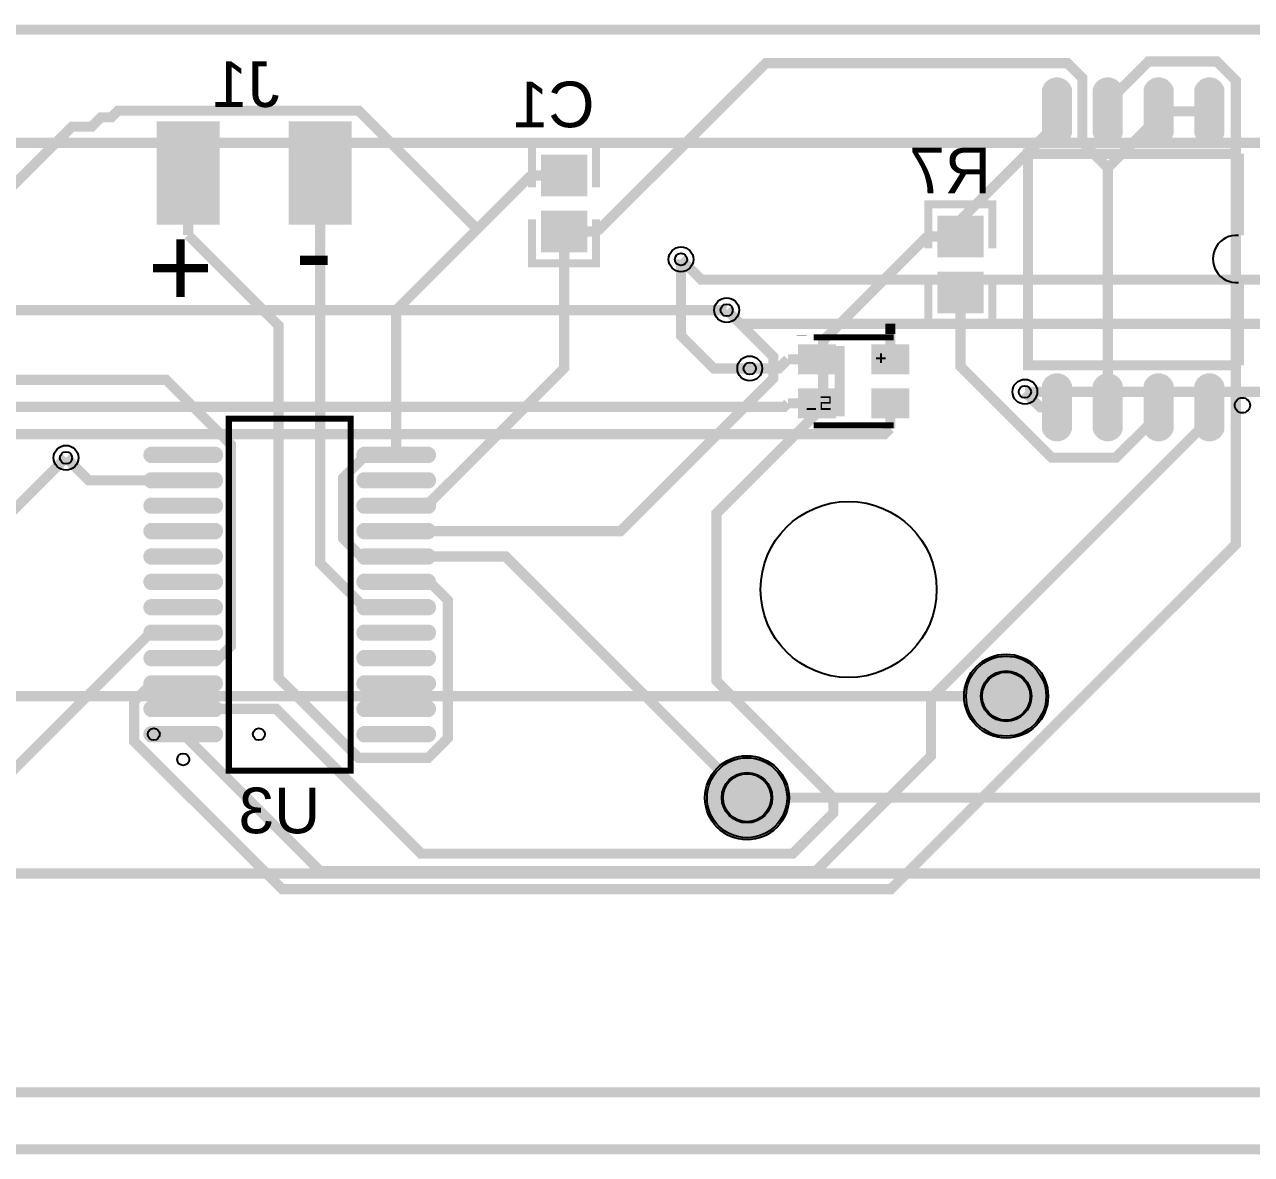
# Model space of a CAD drawing. Header units: millimetres. Extents: x -92 to 120, y -14 to 15.
# Drawn here: x 12.8 to 43.47, y -14.13 to 14.13 of the extents above; entities that cross this region are included whole.
import ezdxf

# ---------------------------------------------------------------- set-up
doc = ezdxf.new("R2010")
doc.units = ezdxf.units.MM
for name, color, linetype, true_color in [('BoardOutLine', 7, 'Continuous', 0xff00ff), ('BottomLayer', 7, 'Continuous', 0x0000ff), ('BottomPasteMaskLayer', 7, 'Continuous', 0x800000), ('BottomSilkLayer', 7, 'Continuous', 0x66cc33), ('BottomSolderMaskLayer', 7, 'Continuous', 0xaa00ff), ('Document', 7, 'Continuous', 0xffffff), ('Hole', 7, 'Continuous', 0x222222), ('Multi-Layer', 7, 'Continuous', 0xc0c0c0), ('TopLayer', 7, 'Continuous', 0xff0000), ('TopPasteMaskLayer', 7, 'Continuous', 0x808080), ('TopSilkLayer', 7, 'Continuous', 0xffcc00), ('TopSolderMaskLayer', 7, 'Continuous', 0x800080)]:
    doc.layers.add(name, color=color, linetype=linetype, true_color=true_color)
doc.styles.get("Standard").update_dxf_attribs({"font": 'arial.ttf'})

msp = doc.modelspace()

# ---------------------------------------------------------------- hatches: boundary and pattern name
at = {"layer": 'BottomLayer'}
for points in [[(38.93308356616717, 11.430048260096669, -0.7853981633974483), (38.28307086614177, 11.430048260096669), (38.28307086614177, 12.480035560071087, -0.7853981633974483), (38.93308356616717, 12.480035560071087)], [(40.20308610617212, 11.430048260096669, -0.7853981633974483), (39.55307340614672, 11.430048260096669), (39.55307340614672, 12.480035560071087, -0.7853981633974483), (40.20308610617212, 12.480035560071087)], [(41.4730886461773, 11.430048260096669, -0.7853981633974483), (40.8230759461519, 11.430048260096669), (40.8230759461519, 12.480035560071087, -0.7853981633974483), (41.4730886461773, 12.480035560071087)], [(42.74309118618248, 11.430048260096669, -0.7853981633974483), (42.09307848615708, 11.430048260096669), (42.09307848615708, 12.480035560071087, -0.7853981633974483), (42.74309118618248, 12.480035560071087)], [(16.129032258064626, 9.144018288036591), (17.653035306070706, 9.144018288036591), (17.653035306070706, 11.684023368046837), (16.129032258064626, 11.684023368046837)], [(19.431038862077685, 9.144018288036591), (20.955041910083764, 9.144018288036591), (20.955041910083764, 11.684023368046837), (19.431038862077685, 11.684023368046837)], [(25.739065278130738, 10.852120904241815), (25.739065278130738, 9.852120904241815), (26.839065278130647, 9.852120904241815), (26.839065278130647, 10.852120904241815)], [(25.739065278130738, 9.452120904241951), (25.739065278130738, 8.452120904241838), (26.839065278130647, 8.452120904241838), (26.839065278130647, 9.452120904241951)], [(36.745059690119206, 8.327914655829318), (36.745059690119206, 9.327914655829431), (35.645059690119524, 9.327914655829431), (35.645059690119524, 8.327914655829318)], [(36.745059690119206, 6.9279146558293405), (36.745059690119206, 7.9279146558293405), (35.645059690119524, 7.9279146558293405), (35.645059690119524, 6.9279146558293405)], [(38.93308356616717, 4.029997459995002, -0.7853981633974483), (38.28307086614177, 4.029997459995002), (38.28307086614177, 5.079984759969534, -0.7853981633974483), (38.93308356616717, 5.079984759969534)], [(40.20308610617212, 4.029997459995002, -0.7853981633974483), (39.55307340614672, 4.029997459995002), (39.55307340614672, 5.079984759969534, -0.7853981633974483), (40.20308610617212, 5.079984759969534)], [(41.4730886461773, 4.029997459995002, -0.7853981633974483), (40.8230759461519, 4.029997459995002), (40.8230759461519, 5.079984759969534, -0.7853981633974483), (41.4730886461773, 5.079984759969534)], [(42.74309118618248, 4.029997459995002, -0.7853981633974483), (42.09307848615708, 4.029997459995002), (42.09307848615708, 5.079984759969534, -0.7853981633974483), (42.74309118618248, 5.079984759969534)], [(17.5032131064263, 3.543307086614222, -0.7853981633974483), (17.5032131064263, 3.1877063754128), (16.035013970027876, 3.1877063754128, -0.7853981633974483), (16.035013970027876, 3.543307086614222)], [(22.827063754127494, 3.543307086614222, -0.7853981633974483), (22.827063754127494, 3.1877063754128), (21.35886461772907, 3.1877063754128, -0.7853981633974483), (21.35886461772907, 3.543307086614222)], [(17.5032131064263, 2.908305816611632, -0.7853981633974483), (17.5032131064263, 2.55270510541021), (16.035013970027876, 2.55270510541021, -0.7853981633974483), (16.035013970027876, 2.908305816611632)], [(22.827063754127494, 2.908305816611632, -0.7853981633974483), (22.827063754127494, 2.55270510541021), (21.35886461772907, 2.55270510541021, -0.7853981633974483), (21.35886461772907, 2.908305816611632)], [(17.5032131064263, 2.2733045466091557, -0.7853981633974483), (17.5032131064263, 1.9177038354077334), (16.035013970027876, 1.9177038354077334, -0.7853981633974483), (16.035013970027876, 2.2733045466091557)], [(22.827063754127494, 2.2733045466091557, -0.7853981633974483), (22.827063754127494, 1.9177038354077334), (21.35886461772907, 1.9177038354077334, -0.7853981633974483), (21.35886461772907, 2.2733045466091557)], [(17.5032131064263, 1.638303276606566, -0.7853981633974483), (17.5032131064263, 1.2827025654051434), (16.035013970027876, 1.2827025654051434, -0.7853981633974483), (16.035013970027876, 1.638303276606566)], [(22.827063754127494, 1.638303276606566, -0.7853981633974483), (22.827063754127494, 1.2827025654051434), (21.35886461772907, 1.2827025654051434, -0.7853981633974483), (21.35886461772907, 1.638303276606566)], [(17.5032131064263, 1.0033020066040896, -0.7853981633974483), (17.5032131064263, 0.6477012954026671), (16.035013970027876, 0.6477012954026671, -0.7853981633974483), (16.035013970027876, 1.0033020066040896)], [(22.827063754127494, 1.0033020066040896, -0.7853981633974483), (22.827063754127494, 0.6477012954026671), (21.35886461772907, 0.6477012954026671, -0.7853981633974483), (21.35886461772907, 1.0033020066040896)], [(17.5032131064263, 0.3683007366014996, -0.7853981633974483), (17.5032131064263, 0.012700025400077142), (16.035013970027876, 0.012700025400077142, -0.7853981633974483), (16.035013970027876, 0.3683007366014996)], [(22.827063754127494, 0.3683007366014996, -0.7853981633974483), (22.827063754127494, 0.012700025400077142), (21.35886461772907, 0.012700025400077142, -0.7853981633974483), (21.35886461772907, 0.3683007366014996)], [(17.5032131064263, -0.2667005334009767, -0.7853981633974483), (17.5032131064263, -0.6223012446023992), (16.035013970027876, -0.6223012446023992, -0.7853981633974483), (16.035013970027876, -0.2667005334009767)], [(22.827063754127494, -0.2667005334009767, -0.7853981633974483), (22.827063754127494, -0.6223012446023992), (21.35886461772907, -0.6223012446023992, -0.7853981633974483), (21.35886461772907, -0.2667005334009767)], [(17.5032131064263, -0.9017018034035666, -0.7853981633974483), (17.5032131064263, -1.2573025146049892), (16.035013970027876, -1.2573025146049892, -0.7853981633974483), (16.035013970027876, -0.9017018034035666)], [(22.827063754127494, -0.9017018034035666, -0.7853981633974483), (22.827063754127494, -1.2573025146049892), (21.35886461772907, -1.2573025146049892, -0.7853981633974483), (21.35886461772907, -0.9017018034035666)], [(17.5032131064263, -1.5367030734061566, -0.7853981633974483), (17.5032131064263, -1.8923037846075792), (16.035013970027876, -1.8923037846075792, -0.7853981633974483), (16.035013970027876, -1.5367030734061566)], [(22.827063754127494, -1.5367030734061566, -0.7853981633974483), (22.827063754127494, -1.8923037846075792), (21.35886461772907, -1.8923037846075792, -0.7853981633974483), (21.35886461772907, -1.5367030734061566)], [(17.5032131064263, -2.171704343408633, -0.7853981633974483), (17.5032131064263, -2.5273050546100553), (16.035013970027876, -2.5273050546100553, -0.7853981633974483), (16.035013970027876, -2.171704343408633)], [(22.827063754127494, -2.171704343408633, -0.7853981633974483), (22.827063754127494, -2.5273050546100553), (21.35886461772907, -2.5273050546100553, -0.7853981633974483), (21.35886461772907, -2.171704343408633)], [(17.5032131064263, -2.806705613411223, -0.7853981633974483), (17.5032131064263, -3.1623063246126453), (16.035013970027876, -3.1623063246126453, -0.7853981633974483), (16.035013970027876, -2.806705613411223)], [(22.827063754127494, -2.806705613411223, -0.7853981633974483), (22.827063754127494, -3.1623063246126453), (21.35886461772907, -3.1623063246126453, -0.7853981633974483), (21.35886461772907, -2.806705613411223)], [(17.5032131064263, -3.4417068834136995, -0.7853981633974483), (17.5032131064263, -3.7973075946151216), (16.035013970027876, -3.7973075946151216, -0.7853981633974483), (16.035013970027876, -3.4417068834136995)], [(22.827063754127494, -3.4417068834136995, -0.7853981633974483), (22.827063754127494, -3.7973075946151216), (21.35886461772907, -3.7973075946151216, -0.7853981633974483), (21.35886461772907, -3.4417068834136995)]]:
    msp.add_hatch(color=256, dxfattribs=at).paths.add_polyline_path(points)
at = {"layer": 'BottomPasteMaskLayer'}
for points in [[(38.93308356616717, 11.430048260096669, -0.7853981633974483), (38.28307086614177, 11.430048260096669), (38.28307086614177, 12.480035560071087, -0.7853981633974483), (38.93308356616717, 12.480035560071087)], [(40.20308610617212, 11.430048260096669, -0.7853981633974483), (39.55307340614672, 11.430048260096669), (39.55307340614672, 12.480035560071087, -0.7853981633974483), (40.20308610617212, 12.480035560071087)], [(41.4730886461773, 11.430048260096669, -0.7853981633974483), (40.8230759461519, 11.430048260096669), (40.8230759461519, 12.480035560071087, -0.7853981633974483), (41.4730886461773, 12.480035560071087)], [(42.74309118618248, 11.430048260096669, -0.7853981633974483), (42.09307848615708, 11.430048260096669), (42.09307848615708, 12.480035560071087, -0.7853981633974483), (42.74309118618248, 12.480035560071087)], [(16.129032258064626, 9.144018288036591), (17.653035306070706, 9.144018288036591), (17.653035306070706, 11.684023368046837), (16.129032258064626, 11.684023368046837)], [(19.431038862077685, 9.144018288036591), (20.955041910083764, 9.144018288036591), (20.955041910083764, 11.684023368046837), (19.431038862077685, 11.684023368046837)], [(25.739065278130738, 10.852120904241815), (25.739065278130738, 9.852120904241815), (26.839065278130647, 9.852120904241815), (26.839065278130647, 10.852120904241815)], [(25.739065278130738, 9.452120904241951), (25.739065278130738, 8.452120904241838), (26.839065278130647, 8.452120904241838), (26.839065278130647, 9.452120904241951)], [(36.745059690119206, 8.327914655829318), (36.745059690119206, 9.327914655829431), (35.645059690119524, 9.327914655829431), (35.645059690119524, 8.327914655829318)], [(36.745059690119206, 6.9279146558293405), (36.745059690119206, 7.9279146558293405), (35.645059690119524, 7.9279146558293405), (35.645059690119524, 6.9279146558293405)], [(38.93308356616717, 4.029997459995002, -0.7853981633974483), (38.28307086614177, 4.029997459995002), (38.28307086614177, 5.079984759969534, -0.7853981633974483), (38.93308356616717, 5.079984759969534)], [(40.20308610617212, 4.029997459995002, -0.7853981633974483), (39.55307340614672, 4.029997459995002), (39.55307340614672, 5.079984759969534, -0.7853981633974483), (40.20308610617212, 5.079984759969534)], [(41.4730886461773, 4.029997459995002, -0.7853981633974483), (40.8230759461519, 4.029997459995002), (40.8230759461519, 5.079984759969534, -0.7853981633974483), (41.4730886461773, 5.079984759969534)], [(42.74309118618248, 4.029997459995002, -0.7853981633974483), (42.09307848615708, 4.029997459995002), (42.09307848615708, 5.079984759969534, -0.7853981633974483), (42.74309118618248, 5.079984759969534)], [(17.5032131064263, 3.543307086614222, -0.7853981633974483), (17.5032131064263, 3.1877063754128), (16.035013970027876, 3.1877063754128, -0.7853981633974483), (16.035013970027876, 3.543307086614222)], [(22.827063754127494, 3.543307086614222, -0.7853981633974483), (22.827063754127494, 3.1877063754128), (21.35886461772907, 3.1877063754128, -0.7853981633974483), (21.35886461772907, 3.543307086614222)], [(17.5032131064263, 2.908305816611632, -0.7853981633974483), (17.5032131064263, 2.55270510541021), (16.035013970027876, 2.55270510541021, -0.7853981633974483), (16.035013970027876, 2.908305816611632)], [(22.827063754127494, 2.908305816611632, -0.7853981633974483), (22.827063754127494, 2.55270510541021), (21.35886461772907, 2.55270510541021, -0.7853981633974483), (21.35886461772907, 2.908305816611632)], [(17.5032131064263, 2.2733045466091557, -0.7853981633974483), (17.5032131064263, 1.9177038354077334), (16.035013970027876, 1.9177038354077334, -0.7853981633974483), (16.035013970027876, 2.2733045466091557)], [(22.827063754127494, 2.2733045466091557, -0.7853981633974483), (22.827063754127494, 1.9177038354077334), (21.35886461772907, 1.9177038354077334, -0.7853981633974483), (21.35886461772907, 2.2733045466091557)], [(17.5032131064263, 1.638303276606566, -0.7853981633974483), (17.5032131064263, 1.2827025654051434), (16.035013970027876, 1.2827025654051434, -0.7853981633974483), (16.035013970027876, 1.638303276606566)], [(22.827063754127494, 1.638303276606566, -0.7853981633974483), (22.827063754127494, 1.2827025654051434), (21.35886461772907, 1.2827025654051434, -0.7853981633974483), (21.35886461772907, 1.638303276606566)], [(17.5032131064263, 1.0033020066040896, -0.7853981633974483), (17.5032131064263, 0.6477012954026671), (16.035013970027876, 0.6477012954026671, -0.7853981633974483), (16.035013970027876, 1.0033020066040896)], [(22.827063754127494, 1.0033020066040896, -0.7853981633974483), (22.827063754127494, 0.6477012954026671), (21.35886461772907, 0.6477012954026671, -0.7853981633974483), (21.35886461772907, 1.0033020066040896)], [(17.5032131064263, 0.3683007366014996, -0.7853981633974483), (17.5032131064263, 0.012700025400077142), (16.035013970027876, 0.012700025400077142, -0.7853981633974483), (16.035013970027876, 0.3683007366014996)], [(22.827063754127494, 0.3683007366014996, -0.7853981633974483), (22.827063754127494, 0.012700025400077142), (21.35886461772907, 0.012700025400077142, -0.7853981633974483), (21.35886461772907, 0.3683007366014996)], [(17.5032131064263, -0.2667005334009767, -0.7853981633974483), (17.5032131064263, -0.6223012446023992), (16.035013970027876, -0.6223012446023992, -0.7853981633974483), (16.035013970027876, -0.2667005334009767)], [(22.827063754127494, -0.2667005334009767, -0.7853981633974483), (22.827063754127494, -0.6223012446023992), (21.35886461772907, -0.6223012446023992, -0.7853981633974483), (21.35886461772907, -0.2667005334009767)], [(17.5032131064263, -0.9017018034035666, -0.7853981633974483), (17.5032131064263, -1.2573025146049892), (16.035013970027876, -1.2573025146049892, -0.7853981633974483), (16.035013970027876, -0.9017018034035666)], [(22.827063754127494, -0.9017018034035666, -0.7853981633974483), (22.827063754127494, -1.2573025146049892), (21.35886461772907, -1.2573025146049892, -0.7853981633974483), (21.35886461772907, -0.9017018034035666)], [(17.5032131064263, -1.5367030734061566, -0.7853981633974483), (17.5032131064263, -1.8923037846075792), (16.035013970027876, -1.8923037846075792, -0.7853981633974483), (16.035013970027876, -1.5367030734061566)], [(22.827063754127494, -1.5367030734061566, -0.7853981633974483), (22.827063754127494, -1.8923037846075792), (21.35886461772907, -1.8923037846075792, -0.7853981633974483), (21.35886461772907, -1.5367030734061566)], [(17.5032131064263, -2.171704343408633, -0.7853981633974483), (17.5032131064263, -2.5273050546100553), (16.035013970027876, -2.5273050546100553, -0.7853981633974483), (16.035013970027876, -2.171704343408633)], [(22.827063754127494, -2.171704343408633, -0.7853981633974483), (22.827063754127494, -2.5273050546100553), (21.35886461772907, -2.5273050546100553, -0.7853981633974483), (21.35886461772907, -2.171704343408633)], [(17.5032131064263, -2.806705613411223, -0.7853981633974483), (17.5032131064263, -3.1623063246126453), (16.035013970027876, -3.1623063246126453, -0.7853981633974483), (16.035013970027876, -2.806705613411223)], [(22.827063754127494, -2.806705613411223, -0.7853981633974483), (22.827063754127494, -3.1623063246126453), (21.35886461772907, -3.1623063246126453, -0.7853981633974483), (21.35886461772907, -2.806705613411223)], [(17.5032131064263, -3.4417068834136995, -0.7853981633974483), (17.5032131064263, -3.7973075946151216), (16.035013970027876, -3.7973075946151216, -0.7853981633974483), (16.035013970027876, -3.4417068834136995)], [(22.827063754127494, -3.4417068834136995, -0.7853981633974483), (22.827063754127494, -3.7973075946151216), (21.35886461772907, -3.7973075946151216, -0.7853981633974483), (21.35886461772907, -3.4417068834136995)]]:
    msp.add_hatch(color=256, dxfattribs=at).paths.add_polyline_path(points)
at = {"layer": 'BottomSolderMaskLayer'}
for points in [[(38.98388366776737, 11.39867210626278, -0.7853981633974483), (38.23227076454157, 11.39867210626278), (38.23227076454157, 12.511411713904977, -0.7853981633974483), (38.98388366776737, 12.511411713904977)], [(40.253886207772325, 11.39867210626278, -0.7853981633974483), (39.50227330454652, 11.39867210626278), (39.50227330454652, 12.511411713904977, -0.7853981633974483), (40.253886207772325, 12.511411713904977)], [(41.523888747777505, 11.39867210626278, -0.7853981633974483), (40.7722758445517, 11.39867210626278), (40.7722758445517, 12.511411713904977, -0.7853981633974483), (41.523888747777505, 12.511411713904977)], [(42.793891287782685, 11.39867210626278, -0.7853981633974483), (42.04227838455688, 11.39867210626278), (42.04227838455688, 12.511411713904977, -0.7853981633974483), (42.793891287782685, 12.511411713904977)], [(16.103632207264354, 9.118618237236547), (17.67843535687075, 9.118618237236547), (17.67843535687075, 11.709423418846882), (16.103632207264354, 11.709423418846882)], [(19.40563881127764, 9.118618237236547), (20.980441960884036, 9.118618237236547), (20.980441960884036, 11.709423418846882), (19.40563881127764, 11.709423418846882)], [(25.711125867413102, 10.875215378583334), (25.711125867413102, 9.829033468037665), (26.8670059791732, 9.829033468037665), (26.8670059791732, 10.875215378583334)], [(25.711125867413102, 9.475217724629147), (25.711125867413102, 8.429035814083363), (26.8670059791732, 8.429035814083363), (26.8670059791732, 9.475217724629147)], [(36.77299910083684, 8.304829565670843), (36.77299910083684, 9.351011476216627), (35.617118989076744, 9.351011476216627), (35.617118989076744, 8.304829565670843)], [(36.77299910083684, 6.904820181487935), (36.77299910083684, 7.951002092033605), (35.617118989076744, 7.951002092033605), (35.617118989076744, 6.904820181487935)], [(38.98388366776737, 3.9986213061611124, -0.7853981633974483), (38.23227076454157, 3.9986213061611124), (38.23227076454157, 5.1113609138034235, -0.7853981633974483), (38.98388366776737, 5.1113609138034235)], [(40.253886207772325, 3.9986213061611124, -0.7853981633974483), (39.50227330454652, 3.9986213061611124), (39.50227330454652, 5.1113609138034235, -0.7853981633974483), (40.253886207772325, 5.1113609138034235)], [(41.523888747777505, 3.9986213061611124, -0.7853981633974483), (40.7722758445517, 3.9986213061611124), (40.7722758445517, 5.1113609138034235, -0.7853981633974483), (41.523888747777505, 5.1113609138034235)], [(42.793891287782685, 3.9986213061611124, -0.7853981633974483), (42.04227838455688, 3.9986213061611124), (42.04227838455688, 5.1113609138034235, -0.7853981633974483), (42.793891287782685, 5.1113609138034235)], [(17.60808447331192, 3.5687071374143238, -0.7853981633974483), (17.60808447331192, 3.162306324612698), (15.930142603142258, 3.162306324612698, -0.7853981633974483), (15.930142603142258, 3.5687071374143238)], [(22.931935121012884, 3.5687071374143238, -0.7853981633974483), (22.931935121012884, 3.162306324612698), (21.253993250843678, 3.162306324612698, -0.7853981633974483), (21.253993250843678, 3.5687071374143238)], [(17.60808447331192, 2.933705867411734, -0.7853981633974483), (17.60808447331192, 2.527305054610108), (15.930142603142258, 2.527305054610108, -0.7853981633974483), (15.930142603142258, 2.933705867411734)], [(22.931935121012884, 2.933705867411734, -0.7853981633974483), (22.931935121012884, 2.527305054610108), (21.253993250843678, 2.527305054610108, -0.7853981633974483), (21.253993250843678, 2.933705867411734)], [(17.60808447331192, 2.2987045974092575, -0.7853981633974483), (17.60808447331192, 1.8923037846076318), (15.930142603142258, 1.8923037846076318, -0.7853981633974483), (15.930142603142258, 2.2987045974092575)], [(22.931935121012884, 2.2987045974092575, -0.7853981633974483), (22.931935121012884, 1.8923037846076318), (21.253993250843678, 1.8923037846076318, -0.7853981633974483), (21.253993250843678, 2.2987045974092575)], [(17.60808447331192, 1.6637033274066675, -0.7853981633974483), (17.60808447331192, 1.2573025146050418), (15.930142603142258, 1.2573025146050418, -0.7853981633974483), (15.930142603142258, 1.6637033274066675)], [(22.931935121012884, 1.6637033274066675, -0.7853981633974483), (22.931935121012884, 1.2573025146050418), (21.253993250843678, 1.2573025146050418, -0.7853981633974483), (21.253993250843678, 1.6637033274066675)], [(17.60808447331192, 1.0287020574041912, -0.7853981633974483), (17.60808447331192, 0.6223012446025655), (15.930142603142258, 0.6223012446025655, -0.7853981633974483), (15.930142603142258, 1.0287020574041912)], [(22.931935121012884, 1.0287020574041912, -0.7853981633974483), (22.931935121012884, 0.6223012446025655), (21.253993250843678, 0.6223012446025655, -0.7853981633974483), (21.253993250843678, 1.0287020574041912)], [(17.60808447331192, 0.3937007874016012, -0.7853981633974483), (17.60808447331192, -0.012700025400024462), (15.930142603142258, -0.012700025400024462, -0.7853981633974483), (15.930142603142258, 0.3937007874016012)], [(22.931935121012884, 0.3937007874016012, -0.7853981633974483), (22.931935121012884, -0.012700025400024462), (21.253993250843678, -0.012700025400024462, -0.7853981633974483), (21.253993250843678, 0.3937007874016012)], [(17.60808447331192, -0.2413004826008751, -0.7853981633974483), (17.60808447331192, -0.6477012954025008), (15.930142603142258, -0.6477012954025008, -0.7853981633974483), (15.930142603142258, -0.2413004826008751)], [(22.931935121012884, -0.2413004826008751, -0.7853981633974483), (22.931935121012884, -0.6477012954025008), (21.253993250843678, -0.6477012954025008, -0.7853981633974483), (21.253993250843678, -0.2413004826008751)], [(17.60808447331192, -0.8763017526034651, -0.7853981633974483), (17.60808447331192, -1.2827025654050908), (15.930142603142258, -1.2827025654050908, -0.7853981633974483), (15.930142603142258, -0.8763017526034651)], [(22.931935121012884, -0.8763017526034651, -0.7853981633974483), (22.931935121012884, -1.2827025654050908), (21.253993250843678, -1.2827025654050908, -0.7853981633974483), (21.253993250843678, -0.8763017526034651)], [(17.60808447331192, -1.511303022606055, -0.7853981633974483), (17.60808447331192, -1.9177038354076807), (15.930142603142258, -1.9177038354076807, -0.7853981633974483), (15.930142603142258, -1.511303022606055)], [(22.931935121012884, -1.511303022606055, -0.7853981633974483), (22.931935121012884, -1.9177038354076807), (21.253993250843678, -1.9177038354076807, -0.7853981633974483), (21.253993250843678, -1.511303022606055)], [(36.28727457454909, -2.6670053340105824, 1), (38.38887477774949, -2.6670053340105824, 1)], [(17.60808447331192, -2.1463042926085314, -0.7853981633974483), (17.60808447331192, -2.552705105410157), (15.930142603142258, -2.552705105410157, -0.7853981633974483), (15.930142603142258, -2.1463042926085314)], [(22.931935121012884, -2.1463042926085314, -0.7853981633974483), (22.931935121012884, -2.552705105410157), (21.253993250843678, -2.552705105410157, -0.7853981633974483), (21.253993250843678, -2.1463042926085314)], [(17.60808447331192, -2.7813055626111214, -0.7853981633974483), (17.60808447331192, -3.187706375412747), (15.930142603142258, -3.187706375412747, -0.7853981633974483), (15.930142603142258, -2.7813055626111214)], [(22.931935121012884, -2.7813055626111214, -0.7853981633974483), (22.931935121012884, -3.187706375412747), (21.253993250843678, -3.187706375412747, -0.7853981633974483), (21.253993250843678, -2.7813055626111214)], [(17.60808447331192, -3.4163068326135977, -0.7853981633974483), (17.60808447331192, -3.8227076454152233), (15.930142603142258, -3.8227076454152233, -0.7853981633974483), (15.930142603142258, -3.4163068326135977)], [(22.931935121012884, -3.4163068326135977, -0.7853981633974483), (22.931935121012884, -3.8227076454152233), (21.253993250843678, -3.8227076454152233, -0.7853981633974483), (21.253993250843678, -3.4163068326135977)], [(29.810261620523193, -5.207010414020829, 1), (31.911861823723598, -5.207010414020829, 1)]]:
    msp.add_hatch(color=256, dxfattribs=at).paths.add_polyline_path(points)
at = {"layer": 'Document'}
for points in [[(32.35311150622306, 5.907010414020874), (32.35311150622306, 5.507010414020783), (32.50309880619784, 5.507010414020783), (32.553111506223104, 5.507010414020783), (32.60309880619775, 5.556997713995429), (32.60309880619775, 5.857023114046228), (32.553111506223104, 5.907010414020874), (32.45311150622297, 5.907010414020874), (32.45311150622297, 5.856997713995497), (32.553111506223104, 5.856997713995497), (32.553111506223104, 5.556997713995429), (32.403098806197704, 5.556997713995429), (32.403098806197704, 5.907010414020874)], [(32.72806705613425, 5.907010414020874), (32.67805435610876, 5.856997713995497), (32.67805435610876, 5.556997713995429), (32.67807975615938, 5.556997713995429), (32.72806705613425, 5.507010414020783), (32.928067056134296, 5.507010414020783), (32.928067056134296, 5.507010414020783), (32.978054356108714, 5.556997713995429), (32.978054356108714, 5.856997713995497), (32.978054356108714, 5.857023114046228), (32.928067056134296, 5.907010414020874), (32.82806705613416, 5.907010414020874), (32.82806705613416, 5.856997713995497), (32.928067056134296, 5.856997713995497), (32.928067056134296, 5.556997713995429), (32.72806705613425, 5.556997713995429), (32.72806705613425, 5.856997713995497), (32.77805435610867, 5.856997713995497), (32.77805435610867, 5.907010414020874)], [(33.30307340614672, 6.087020574041162), (33.30307340614672, 4.32702565405134), (33.05308610617226, 4.32702565405134), (33.05308610617226, 6.087020574041162)], [(34.183058166116325, 5.662026924053862), (34.183058166116325, 5.902006604013195), (34.233070866141816, 5.902006604013195), (34.233070866141816, 5.662026924053862)], [(34.478054356108714, 5.956997713995406), (34.478054356108714, 5.656997713995452), (34.62806705613434, 5.656997713995452), (34.62806705613434, 5.556997713995429), (34.67805435610876, 5.556997713995429), (34.67805435610876, 5.656997713995452), (34.77805435610867, 5.656997713995452), (34.77805435610867, 5.707010414020829), (34.67805435610876, 5.707010414020829), (34.67805435610876, 5.857023114046228), (34.62806705613434, 5.857023114046228), (34.62806705613434, 5.707010414020829), (34.528067056134205, 5.707010414020829), (34.528067056134205, 5.956997713995406)], [(34.08806197612398, 5.807010414020851), (34.32806705613416, 5.807010414020851), (34.32806705613416, 5.756997713995474), (34.08806197612398, 5.756997713995474)], [(32.70807721615461, 4.827000254000609), (32.94808229616456, 4.827000254000609), (32.94808229616456, 4.646990093980207), (32.73807467614938, 4.646990093980207), (32.73807467614938, 4.53698247396494), (32.94808229616456, 4.53698247396494), (32.94808229616456, 4.486995173990408), (32.70807721615461, 4.486995173990408), (32.69806959613902, 4.486995173990408), (32.69806959613902, 4.497002794005539), (32.69806959613902, 4.68699517399034), (32.91808483616978, 4.68699517399034), (32.91808483616978, 4.786995173990363), (32.69806959613902, 4.786995173990363), (32.69806959613902, 4.827000254000609)], [(34.07807975615947, 4.8569977139953835), (34.07807975615947, 4.45694691389383), (34.228092456185095, 4.45694691389383), (34.2781305562612, 4.45694691389383), (34.32811785623585, 4.506959613919207), (34.32811785623585, 4.807035814071696), (34.2781305562612, 4.8569977139953835), (34.17813055626107, 4.8569977139953835), (34.17813055626107, 4.806934213868431), (34.2781305562612, 4.806934213868431), (34.2781305562612, 4.506959613919207), (34.128117856235804, 4.506959613919207), (34.128117856235804, 4.8569977139953835)], [(34.45308610617235, 4.45699771399552), (34.45308610617235, 4.507010414020897), (34.50307340614677, 4.507010414020897), (34.50307340614677, 4.807010414020965), (34.45308610617235, 4.807010414020965), (34.45308610617235, 4.8569977139953835), (34.60307340614668, 4.8569977139953835), (34.60307340614668, 4.807010414020965), (34.55308610617226, 4.807010414020965), (34.55308610617226, 4.507010414020897), (34.60307340614668, 4.507010414020897), (34.60307340614668, 4.45699771399552), (34.45308610617235, 4.45699771399552)], [(32.34808229616465, 4.542037084074195), (32.5880873761746, 4.542037084074195), (32.5880873761746, 4.492024384048818), (32.34808229616465, 4.492024384048818)]]:
    msp.add_hatch(color=256, dxfattribs=at).paths.add_polyline_path(points)
at = {"layer": 'TopLayer'}
for points in [[(32.16301752603499, 6.107035814071651), (33.06304292608593, 6.107035814071651), (33.06304292608593, 5.407035814071605), (32.16301752603499, 5.407035814071605)], [(33.993091186182255, 6.107061214122496), (34.89311658623319, 6.107061214122496), (34.89311658623319, 5.407035814071605), (33.993091186182255, 5.407035814071605)], [(32.16301752603499, 5.006959613919207), (33.06304292608593, 5.006959613919207), (33.06304292608593, 4.306959613919162), (32.16301752603499, 4.306959613919162)], [(33.993091186182255, 5.006959613919207), (34.89311658623319, 5.006959613919207), (34.89311658623319, 4.306959613919162), (33.993091186182255, 4.306959613919162)]]:
    msp.add_hatch(color=256, dxfattribs=at).paths.add_polyline_path(points)
at = {"layer": 'TopPasteMaskLayer'}
for points in [[(32.16301752603499, 6.107035814071651), (33.06304292608593, 6.107035814071651), (33.06304292608593, 5.407035814071605), (32.16301752603499, 5.407035814071605)], [(33.993091186182255, 6.107061214122496), (34.89311658623319, 6.107061214122496), (34.89311658623319, 5.407035814071605), (33.993091186182255, 5.407035814071605)], [(32.16301752603499, 5.006959613919207), (33.06304292608593, 5.006959613919207), (33.06304292608593, 4.306959613919162), (32.16301752603499, 4.306959613919162)], [(33.993091186182255, 5.006959613919207), (34.89311658623319, 5.006959613919207), (34.89311658623319, 4.306959613919162), (33.993091186182255, 4.306959613919162)]]:
    msp.add_hatch(color=256, dxfattribs=at).paths.add_polyline_path(points)
at = {"layer": 'TopSolderMaskLayer'}
for points in [[(32.13760958991429, 6.132444159819215), (33.08843652526025, 6.132444159819215), (33.08843652526025, 5.381644058218967), (32.13760958991429, 5.381644058218967)], [(33.96768325006178, 6.132471403191744), (34.91851018540751, 6.132471403191744), (34.91851018540751, 5.381644058218967), (33.96768325006178, 5.381644058218967)], [(32.13760958991429, 5.032367959666772), (33.08843652526025, 5.032367959666772), (33.08843652526025, 4.2815678580665235), (32.13760958991429, 4.2815678580665235)], [(33.96768325006178, 5.032367959666772), (34.91851018540751, 5.032367959666772), (34.91851018540751, 4.2815678580665235), (33.96768325006178, 4.2815678580665235)], [(36.28727457454909, -2.6670053340105824, 1), (38.38887477774949, -2.6670053340105824, 1)], [(29.810261620523193, -5.207010414020829, 1), (31.911861823723598, -5.207010414020829, 1)]]:
    msp.add_hatch(color=256, dxfattribs=at).paths.add_polyline_path(points)

# ---------------------------------------------------------------- linework, layer by layer
at = {"layer": 'BoardOutLine', "const_width": 0.25400050800101603}
for points in [[(92.00002540005084, 14), (92.00002540005084, -13.999974599949155), (-92.00002540005073, -13.999974599949155), (-92.00002540005073, 13.999974599949269)], [(-92.00002540005073, 13.999974599949269), (92, 13.999974599949269)]]:
    msp.add_lwpolyline(points, dxfattribs=at)
at = {"layer": 'BoardOutLine'}
msp.add_circle((33.40106680213353, 0), 2.1998983997968, dxfattribs=at)
at = {"layer": 'BottomLayer', "const_width": 0.25400050800101603}
for points in [[(39.87805435610858, 11.955016510033033), (39.87805435610858, 12.18412496824999), (40.896596393192794, 13.202667005334092), (42.6011938023878, 13.202667005334092), (43.07795275590547, 12.725908051816191), (43.07795275590547, 1.1282448564896868), (34.45615951231912, -7.49354838709678), (19.240005080010178, -7.49354838709678), (15.541503683007477, -3.795046990093965), (15.541503683007477, -2.795300990601845), (15.98727457454902, -2.349530099060189), (16.76908813817613, -2.349530099060189)], [(27.119100838201575, 8.951968503936996), (31.32636525273051, 13.159232918465818), (38.872212344424725, 13.159232918465818), (39.24152908305837, 12.789916179832403), (39.24152908305837, 11.179298958597997), (39.87805435610858, 10.542773685547331)], [(24.11732283464562, 9.010388620777235), (21.15262890525787, 11.974828549657104), (15.14246888493767, 11.974828549657104), (14.975336550673092, 11.807696215392411), (14.71473202946413, 11.807696215392411), (14.478765557531233, 11.571729743459514), (13.991338582677145, 11.571729743459514), (12.006578613157217, 9.586969773939586), (11.175996951993966, 9.586969773939586)], [(35.78001016002031, 8.828016256032583), (38.608051816103625, 11.656057912115898), (38.608051816103625, 11.955016510033033)], [(39.87805435610858, 10.542773685547331), (41.14805689611376, 11.812776225552511), (41.14805689611376, 11.955016510033033)], [(42.41805943611894, 11.955016510033033), (41.14805689611376, 11.955016510033033)], [(16.891008382016707, 10.413995427990812), (16.891008382016707, 8.863830327660708)], [(22.09293878587755, -0.4445262890525328), (21.296647193294348, -0.4445262890525328), (20.193014986029993, 0.6591059182119352), (20.193014986029993, 10.413995427990812)], [(25.458953517907048, 10.352019304038663), (24.11732283464562, 9.010388620777235)], [(26.28902717805431, 10.352019304038663), (25.458953517907048, 10.352019304038663)], [(39.87805435610858, 4.554965709931366), (39.87805435610858, 10.542773685547331)], [(16.769113538227202, -2.984505969011934), (19.095758191516325, -2.984505969011934), (22.715265430530962, -6.604013208026345), (32.004064008128125, -6.604013208026345), (33.02006604013218, -5.588011176022292), (33.02006604013218, -5.207010414020829), (30.09906019812047, -2.2860045720091193), (30.09906019812047, 1.9050038100076563), (32.76606553213105, 4.572009144018352), (32.76606553213105, 6.2280924561849815), (35.36449072898131, 8.829057658115403)], [(22.09293878587755, 0.19047498094994353), (22.92707645415294, 0.19047498094994353), (23.381737363474713, -0.2641859283718304), (23.381737363474713, -3.715798831597681), (22.88846837693677, -4.2090678181356225), (21.147802895605764, -4.2090678181356225), (19.14907289814596, -2.2103378206755906), (19.14907289814596, 6.605765811531683), (16.891008382016707, 8.863830327660708)], [(24.11732283464562, 9.010388620777235), (22.09293878587755, 6.9860045720092785), (22.09293878587755, 3.365481330962666)], [(22.09293878587755, 2.0954787909576), (22.849352298704616, 2.0954787909576), (26.28902717805431, 5.535153670307409), (26.28902717805431, 8.951968503936996)], [(26.28902717805431, 8.951968503936996), (27.119100838201575, 8.951968503936996)], [(35.78001016002031, 8.828016256032583), (35.36497332994668, 8.828016256032583)], [(36.19504699009394, 8.828016256032583), (35.78001016002031, 8.828016256032583)], [(30.929641859283947, 5.52705105410223), (30.03302006604008, 5.52705105410223), (29.210058420116866, 6.350012700025445), (29.210058420116866, 8.255016510033101)], [(36.19504699009394, 7.4279654559309165), (36.19504699009394, 5.580873761747625), (38.479527559055214, 3.296393192786354), (40.07973075946143, 3.296393192786354), (41.14805689611376, 4.364719329438685), (41.14805689611376, 4.554965709931366)], [(22.092964185928167, 1.4605029210058547), (27.69944119888237, 1.4605029210058547), (31.520624841249628, 5.281661163322383), (31.520624841249628, 5.817449834899662), (30.35306070612137, 6.985013970028035)], [(16.76908813817613, -1.7145288290577128), (17.6644399288798, -1.7145288290577128), (17.962890525781177, -1.4160782321564511), (17.962890525781177, 3.6212598425197484), (16.340843281686602, 5.243307086614209), (8.721082042163971, 5.243307086614209)], [(38.608051816103625, 4.554965709931366), (38.195300990601936, 4.554965709931366), (37.80668021336055, 4.943586487172979)], [(42.41808483616978, 4.55422910845823), (42.41808483616978, 4.244348488697028), (35.458470916941906, -2.712725425450799), (35.458470916941906, -4.165608331216617), (32.58064516129048, -7.04343408686816), (20.19304038608084, -7.04343408686816), (16.769113538227202, -3.6195072390144105)], [(16.76908813817613, 2.730480060960076), (14.402819405638866, 2.730480060960076), (13.839954279908625, 3.2933451866904306)], [(22.09293878587755, 0.8254762509525335), (21.21435102870214, 0.8254762509525335), (20.760960121920107, 1.2788671577343393), (20.760960121920107, 2.782804165608354), (21.34363728727476, 3.365481330962666), (22.09293878587755, 3.365481330962666)], [(30.86103632207255, -5.2070358140716735), (24.828524257048457, 0.8254762509525335), (22.09293878587755, 0.8254762509525335)], [(16.76908813817613, -1.0795275590551228), (15.954254508509166, -1.0795275590551228), (12.051028702057465, -4.98275336550671), (12.051028702057465, -9.522504445008849), (11.69745999492011, -9.876073152146205), (10.506197612395226, -9.876073152146205), (10.432283464567035, -9.802159004318014), (10.432283464567035, -1.7500889001777296), (10.107162814325648, -1.4249682499364553)], [(59.436118872237785, -2.6670053340105824), (59.436118872237785, -12.573025146050213), (5.207010414020942, -12.573025146050213)]]:
    msp.add_lwpolyline(points, dxfattribs=at)
at = {"layer": 'BottomSilkLayer'}
for points, const_width in [([(25.48895097790205, 10.05207010414017), (25.48895097790205, 11.152146304292614), (26.48895097790205, 11.152146304292614), (27.089154178308263, 11.152146304292614), (27.089154178308263, 10.05207010414017)], 0.2), ([(43.15311150622301, 10.894996189992412), (37.88310896621806, 10.894996189992412), (37.88310896621806, 5.605003810007588), (43.15308610617217, 5.605003810007588)], 0.25400050800101603), ([(43.15308610617217, 10.255016510032988), (43.15308610617217, 10.895021590043257)], 0.25400050800101603), ([(43.15308610617217, 10.255016510032988), (43.15308610617217, 8.854965709931435)], 0.25400050800101603), ([(36.995173990347894, 8.527813055626211), (36.995173990347894, 9.627889255778655), (35.39497078994168, 9.627889255778655), (35.39497078994168, 8.527813055626211)], 0.2), ([(25.48895097790205, 9.252222504445058), (25.48895097790205, 8.152146304292614), (27.089154178308263, 8.152146304292614), (27.089154178308263, 9.252222504445058)], 0.2), ([(36.995173990347894, 7.727965455930985), (36.995173990347894, 6.627889255778541), (35.995173990347894, 6.627889255778541), (35.39497078994168, 6.627889255778541), (35.39497078994168, 7.727965455930985)], 0.2), ([(43.15308610617217, 7.675006350012723), (43.15308610617217, 6.254991109982257)], 0.25400050800101603), ([(43.15311150622301, 6.254965709931412), (43.15308610617217, 5.605003810007588)], 0.25400050800101603)]:
    msp.add_lwpolyline(points, dxfattribs=dict(at, const_width=const_width))
at = {"layer": 'BottomSilkLayer', "const_width": 0.15240030480060962}
msp.add_lwpolyline([(17.90962661925323, -4.528219456438933), (20.952451104902366, -4.528219456438933), (20.952451104902366, 4.27421894843792), (17.90962661925323, 4.27421894843792), (17.90962661925323, -4.528219456438933)], close=True, dxfattribs=at)
at = {"layer": 'BottomSilkLayer'}
for centre, radius in [((43.243078486156946, 4.605029210058547), 0.19050038100076203), ((18.66192532385071, -3.6195072390144105), 0.15011430022860048), ((16.769113538227202, -4.249682499365008), 0.15011430022860048)]:
    msp.add_circle(centre, radius, dxfattribs=at)
msp.add_arc((43.0984017336134, 8.264986029972079), 0.5916941833883669, 85.66967527925524, 274.33032472074467, dxfattribs=at)
at = {"layer": 'BottomSolderMaskLayer'}
for centre, radius in [((37.33807467614929, -2.6670053340105824), 1.050800101600203), ((37.33807467614929, -2.6670053340105824), 0.630480060960122), ((30.861061722123395, -5.207010414020829), 1.050800101600203), ((30.861061722123395, -5.207010414020829), 0.630480060960122)]:
    msp.add_circle(centre, radius, dxfattribs=at)
at = {"layer": 'Document'}
msp.add_circle((16.03098806197613, -3.6195072390144105), 0.15011430022860048, dxfattribs=at)
at = {"layer": 'Hole'}
for centre in [(29.210058420116866, 8.255016510033101), (30.35306070612137, 6.985013970028035), (30.929133858267733, 5.526797053594123), (37.806705613411395, 4.943611887223824), (13.839979679959242, 3.293370586741162)]:
    msp.add_circle(centre, 0.15250190500381003, dxfattribs=at)
at = {"layer": 'Multi-Layer'}
for centre, radius in [((29.210058420116866, 8.255016510033101), 0.31000762001524007), ((30.35306070612137, 6.985013970028035), 0.31000762001524007), ((30.929133858267733, 5.526797053594123), 0.31000762001524007), ((37.806705613411395, 4.943611887223824), 0.31000762001524007), ((13.839979679959242, 3.293370586741162), 0.31000762001524007), ((37.33807467614929, -2.6670053340105824), 1), ((37.33807467614929, -2.6670053340105824), 0.6000000000000001), ((30.861061722123395, -5.207010414020829), 1), ((30.861061722123395, -5.207010414020829), 0.6000000000000001)]:
    msp.add_circle(centre, radius, dxfattribs=at)
at = {"layer": 'TopLayer', "const_width": 0.25400050800101603}
for points in [[(-16.177292354584665, 7.089154178308377), (-16.177292354584665, 9.298958597917249), (-14.305308610617203, 11.168402336804661), (74.86410972821932, 11.168402336804661), (83.05816611633236, 2.974345948691962), (83.05816611633236, -3.5560071120141856), (81.91516383032763, -4.699009398018802), (81.91516383032763, -11.303022606045147)], [(29.210058420116866, 8.255016510033101), (29.718059436118892, 7.747015494031075), (53.467106934213916, 7.747015494031075)], [(30.35306070612137, 6.985013970028035), (2.805410210820355, 6.985013970028035), (2.5148336296673506, 6.694437388874917)], [(34.44323088646183, 6.643078486157037), (30.69499618999248, 6.643078486157037), (30.35306070612137, 6.985013970028035)], [(57.2715011430023, 6.011150622301329), (56.639547879095744, 6.6431038862077685), (34.44320548641099, 6.6431038862077685)], [(34.44320548641099, 6.6431038862077685), (34.44320548641099, 6.3873253746508)], [(34.44320548641099, 4.026898653797389), (34.30121920243823, 3.8849123698247467), (-22.733324866649696, 3.8849123698247467), (-25.23853187706368, 6.390119380238843), (-33.55120650241304, 6.390119380238843), (-33.55400050800097, 6.3873253746508)], [(34.44320548641099, 5.757150114300316), (34.44320548641099, 6.3873253746508)], [(30.929108458216888, 5.526771653543278), (31.652501905003874, 5.526771653543278), (31.882880365760684, 5.757150114300316)], [(32.613131826263725, 5.757150114300316), (31.882880365760684, 5.757150114300316)], [(0.004038608077166828, 5.4988315976632975), (0.9369824739650312, 4.565887731775433), (31.791694183388245, 4.565887731775433), (31.882880365760684, 4.6570739141478725)], [(37.80668021336055, 4.943586487172979), (53.247879095758435, 4.943586487172979), (53.2803911607823, 4.911074422148886)], [(32.613131826263725, 4.6570739141478725), (31.882880365760684, 4.6570739141478725)], [(34.44320548641099, 4.6570739141478725), (34.44320548641099, 4.026898653797389)], [(13.84048768097523, 3.2943865887731363), (11.795783591567215, 1.249682499365008), (1.4274828549656604, 1.249682499365008), (1.2217424434849136, 1.4554229108458685), (-5.544831089662125, 1.4554229108458685), (-5.765811531623058, 1.2319024638049996), (-7.401574803149515, 1.2319024638049996), (-7.820675641351272, 1.651003302006643), (-20.92710185420367, 1.651003302006643), (-20.92710185420367, 1.4732029464059906)], [(81.28016256032515, -2.794005588011146), (76.97208534417064, -7.1021590043179685), (-9.589585979171943, -7.1021590043179685), (-16.21386842773677, -0.47780035560072065), (-16.21386842773677, 0.07416814833629815), (-15.940589281178518, 0.3474472948946641), (-15.3581661163322, 0.3474472948946641), (-14.014249428498943, -0.9964693929387067), (-11.918491236982504, -0.9964693929387067), (-11.049022098044134, -0.12700025400044979), (-11.049022098044134, 0.8890017780036032)], [(37.33807467614929, -2.6670053340105824), (11.43002286004571, -2.6670053340105824), (8.509017018034001, -5.588011176022292), (4.826009652019366, -5.588011176022292), (1.9050038100076563, -2.6670053340105824), (-3.683007366014749, -2.6670053340105824), (-6.731013462026908, -5.715011430022855), (-10.137719075438213, -5.715011430022855), (-15.60480060960117, -0.24792989585967007)], [(52.959080518161045, -5.2070358140716735), (30.86103632207255, -5.2070358140716735)]]:
    msp.add_lwpolyline(points, dxfattribs=at)
at = {"layer": 'TopSilkLayer'}
for points, const_width in [([(32.22806705613425, 6.356997713995497), (32.22806705613425, 6.345161290322608)], 0.25400050800101603), ([(34.528067056134205, 6.307010414020851), (32.528067056134205, 6.307010414020851)], 0.15199390398780802), ([(32.528067056134205, 4.10701041402092), (34.528067056134205, 4.10701041402092)], 0.15199390398780802)]:
    msp.add_lwpolyline(points, dxfattribs=dict(at, const_width=const_width))
at = {"layer": 'TopSolderMaskLayer'}
for centre, radius in [((37.33807467614929, -2.6670053340105824), 1.050800101600203), ((37.33807467614929, -2.6670053340105824), 0.630480060960122), ((30.861061722123395, -5.207010414020829), 1.050800101600203), ((30.861061722123395, -5.207010414020829), 0.630480060960122)]:
    msp.add_circle(centre, radius, dxfattribs=at)

# ---------------------------------------------------------------- texts
at = {"layer": 'BottomSilkLayer', "text_generation_flag": 2}
for s, p in [('J1', (19.177038354076785, 12.0650241300483)), ('C1', (27.05105410210831, 11.557023114046274)), ('R7', (36.95707391414794, 9.90601981203963)), ('U3', (20.19304038608084, -6.096012192024318))]:
    msp.add_text(s, height=1.143002286004572, dxfattribs=at).set_placement(p)
for s, p in [('+', (15.8750317500635, 9.017018034036141)), ('-', (19.558039116078362, 9.017018034036141))]:
    msp.add_text(s, height=2.0320040640081283, rotation=180, dxfattribs=at).set_placement(p)

doc.saveas('drawing.dxf')
